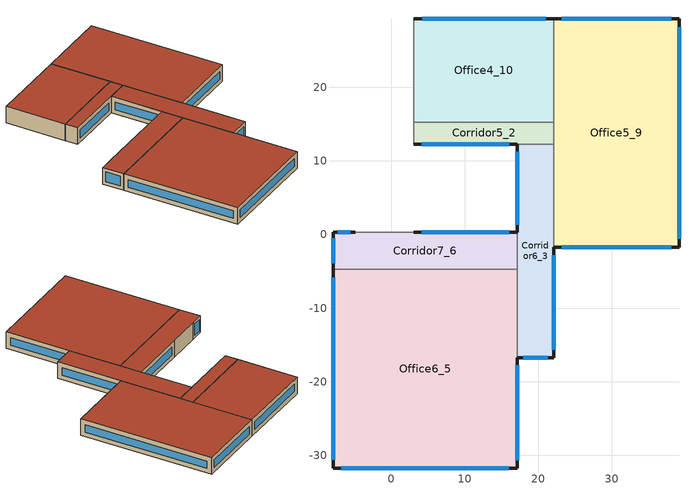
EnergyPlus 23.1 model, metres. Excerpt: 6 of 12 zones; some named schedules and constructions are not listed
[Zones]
Corridor5_2
 floor outside (90.1-2019 Nonresidential CZ 0 Exterior Floor (Mass)): 3.11,15.28 22.11,15.28 22.11,12.28 3.11,12.28 z7.07
 wall outside (90.1-2019 Nonresidential CZ 0 Exterior Wall (Mass)): 3.11,12.28 17.11,12.28 z7.07:11.07
 wall to Corridor4_4 (Interior Partition (Mass)): 3.11,15.28 3.11,12.28 z7.07:11.07
 wall to Corridor6_3 (Interior Partition (Mass)): 17.11,12.28 22.11,12.28 z7.07:11.07
 wall to Office5_9 (Interior Partition (Mass)): 22.11,12.28 22.11,15.28 z7.07:11.07
 wall to Office4_10 (Interior Partition (Mass)): 22.11,15.28 3.11,15.28 z7.07:11.07
 window (DoublePaneLoEe2): 4.16,12.28 16.05,12.28 z8.13:10.02
 roof outside (90.1-2019 Nonresidential CZ 0 Exterior Roof (Mass)): 3.11,15.28 3.11,12.28 22.11,12.28 22.11,15.28 z11.07
Corridor6_3
 floor outside (90.1-2019 Nonresidential CZ 0 Exterior Floor (Mass)): 17.11,12.28 22.11,12.28 22.11,-16.72 17.11,-16.72 z7.07
 wall outside (90.1-2019 Nonresidential CZ 0 Exterior Wall (Mass)): 17.11,12.28 17.11,0.28 / 17.11,-16.72 22.11,-16.72 22.11,-1.72 z7.07:11.07
 wall to Office6_5 (Interior Partition (Mass)): 17.11,-4.72 17.11,-16.72 z7.07:11.07
 wall to Corridor7_6 (Interior Partition (Mass)): 17.11,0.28 17.11,-4.72 z7.07:11.07
 wall to Office5_9 (Interior Partition (Mass)): 22.11,-1.72 22.11,12.28 z7.07:11.07
 window (DoublePaneLoEe2): 17.11,11.25 17.11,1.32 z8.11:10.04; 17.92,-16.72 21.29,-16.72 z7.89:10.26; 22.11,-15.65 22.11,-2.78 z8.14:10.01
 roof outside (90.1-2019 Nonresidential CZ 0 Exterior Roof (Mass)): 17.11,12.28 17.11,-16.72 22.11,-16.72 22.11,12.28 z11.07
Office6_5
 floor outside (90.1-2019 Nonresidential CZ 0 Exterior Floor (Mass)): -7.89,-31.72 -7.89,-4.72 17.11,-4.72 17.11,-31.72 z7.07
 wall outside (90.1-2019 Nonresidential CZ 0 Exterior Wall (Mass)): -7.89,-4.72 -7.89,-31.72 17.11,-31.72 17.11,-16.72 z7.07:11.07
 wall to Corridor7_6 (Interior Partition (Mass)): 17.11,-4.72 -7.89,-4.72 z7.07:11.07
 window (DoublePaneLoEe2): -6.77,-31.72 15.99,-31.72 z8.19:9.95; 17.11,-30.65 17.11,-17.78 z8.14:10.01; -7.89,-5.84 -7.89,-30.59 z8.2:9.95
 roof outside (90.1-2019 Nonresidential CZ 0 Exterior Roof (Mass)): -7.89,-31.72 17.11,-31.72 17.11,-4.72 -7.89,-4.72 z11.07
Corridor7_6
 floor outside (90.1-2019 Nonresidential CZ 0 Exterior Floor (Mass)): -7.89,-4.72 -7.89,0.28 17.11,0.28 17.11,-4.72 z7.07
 wall outside (90.1-2019 Nonresidential CZ 0 Exterior Wall (Mass)): -4.89,0.28 -7.89,0.28 -7.89,-4.72 / 17.11,0.28 3.11,0.28 z7.07:11.07
 wall to Corridor4_4 (Interior Partition (Mass)_FLIPPED): 3.11,0.28 -4.89,0.28 z7.07:11.07
 window (DoublePaneLoEe2): -5.52,0.28 -7.27,0.28 z7.7:10.45; 16.05,0.28 4.16,0.28 z8.13:10.02; -7.89,-0.53 -7.89,-3.9 z7.89:10.26
 roof outside (90.1-2019 Nonresidential CZ 0 Exterior Roof (Mass)): -7.89,-4.72 17.11,-4.72 17.11,0.28 -7.89,0.28 z11.07
Office5_9
 floor outside (90.1-2019 Nonresidential CZ 0 Exterior Floor (Mass)): 22.11,-1.72 22.11,29.28 39.11,29.28 39.11,-1.72 z7.07
 wall outside (90.1-2019 Nonresidential CZ 0 Exterior Wall (Mass)): 22.11,-1.72 39.11,-1.72 39.11,29.28 22.11,29.28 z7.07:11.07
 wall to Office4_10 (Interior Partition (Mass)): 22.11,29.28 22.11,15.28 z7.07:11.07
 window (DoublePaneLoEe2): 23.19,-1.72 38.02,-1.72 / 38.02,29.28 23.19,29.28 z8.16:9.99; 39.11,-0.58 39.11,28.15 z8.21:9.94
 roof outside (90.1-2019 Nonresidential CZ 0 Exterior Roof (Mass)): 22.11,-1.72 39.11,-1.72 39.11,29.28 22.11,29.28 z11.07
Office4_10
 floor outside (90.1-2019 Nonresidential CZ 0 Exterior Floor (Mass)): 3.11,29.28 22.11,29.28 22.11,15.28 3.11,15.28 z7.07
 wall outside (90.1-2019 Nonresidential CZ 0 Exterior Wall (Mass)): 22.11,29.28 3.11,29.28 z7.07:11.07
 wall to Corridor4_4 (Interior Partition (Mass)_FLIPPED): 3.11,29.28 3.11,15.28 z7.07:11.07
 window (DoublePaneLoEe2): 21.01,29.28 4.2,29.28 z8.17:9.98
 roof outside (90.1-2019 Nonresidential CZ 0 Exterior Roof (Mass)): 3.11,29.28 3.11,15.28 22.11,15.28 22.11,29.28 z11.07
[Schedule:Week:Daily]
NatVentAvail_Corridor5_2_44: a779107e-77a2-4bf5-a5cd-e0b9ab3ca369, 2cc14214-4a17-431f-b3e2-6287a0eebc72, de160c68-7370-4ca4-ac2f-c85aaea4b271, e066c5fe-9726-4678-845b-fbcbf02c1c73, 7f05cdac-83f3-426f-aeee-058729faae82, da258078-2599-4441-8251-f2a8ed56b9ff, e961eb69-6196-47ee-a5ab-4609efecf080, a779107e-77a2-4bf5-a5cd-e0b9ab3ca369, a779107e-77a2-4bf5-a5cd-e0b9ab3ca369, a779107e-77a2-4bf5-a5cd-e0b9ab3ca369, a779107e-77a2-4bf5-a5cd-e0b9ab3ca369, a779107e-77a2-4bf5-a5cd-e0b9ab3ca369
NatVentAvail_Corridor5_2_45: b9f31716-6f31-4541-9ba2-50344bcb8c95, b930cbea-39b9-4d41-bc41-e8a4113a257c, 7f1fb89a-3084-47ba-ae63-e171ece6ad76, 7c3cc457-56e0-4293-8ff5-62cc353214ff, 45903201-a7ff-4873-9a96-1d8e6987fc98, 847d9462-010c-433f-af47-e00057295ef7, b9f31716-6f31-4541-9ba2-50344bcb8c95, b9f31716-6f31-4541-9ba2-50344bcb8c95, b9f31716-6f31-4541-9ba2-50344bcb8c95, b9f31716-6f31-4541-9ba2-50344bcb8c95, b9f31716-6f31-4541-9ba2-50344bcb8c95, b9f31716-6f31-4541-9ba2-50344bcb8c95
NatVentAvail_Corridor5_2_46: 2f068140-464e-4d33-ad4d-cbae9a3e1bc4, 824ba681-8fe7-4c19-bca1-cffc6128756d, 3ec83101-8f56-44ee-9ed5-cf1d06126cc0, 4017bf4a-3589-45be-b8bb-76c6ceced9e4, 46afd1bf-ce16-4cde-a2eb-bdcc5a917640, 89843bde-592a-4f8b-95a4-f3477f7bf965, fa9d65f5-ce2b-488a-ad0c-46271d732b47, 2f068140-464e-4d33-ad4d-cbae9a3e1bc4, 2f068140-464e-4d33-ad4d-cbae9a3e1bc4, 2f068140-464e-4d33-ad4d-cbae9a3e1bc4, 2f068140-464e-4d33-ad4d-cbae9a3e1bc4, 2f068140-464e-4d33-ad4d-cbae9a3e1bc4
NatVentAvail_Corridor5_2_47: d9e10ad7-51fd-4145-b6e7-93014b8f2588, e57aa025-f74d-44c8-ad91-8f324a09d30a, 946c4e68-09f5-4f11-9aed-95c10ce84668, d8932f60-c0a6-4387-9e1a-813696adf7f9, c98b6996-4ffd-4d41-8912-da14493215a4, 2e18ff48-5f9d-476e-b326-106a550564fb, 32e00edb-47e2-4eae-804b-9b9980c6fa99, d9e10ad7-51fd-4145-b6e7-93014b8f2588, d9e10ad7-51fd-4145-b6e7-93014b8f2588, d9e10ad7-51fd-4145-b6e7-93014b8f2588, d9e10ad7-51fd-4145-b6e7-93014b8f2588, d9e10ad7-51fd-4145-b6e7-93014b8f2588
NatVentAvail_Corridor5_2_48: 1d44939e-a907-4168-b92c-8ba9d336e79e, 6cd4a709-afa0-4b95-bb14-157b0a83d5ba, 41473d56-74af-4c88-9101-7f32721c54e1, dc852143-0bb0-42a9-ac2e-99d3bc655bf2, 76882299-0c36-46cb-a397-7691c0ed277e, e48911b6-987d-4dbf-ab65-d282ab3fb483, ea042886-315d-4c8d-b018-539c2f725a75, 1d44939e-a907-4168-b92c-8ba9d336e79e, 1d44939e-a907-4168-b92c-8ba9d336e79e, 1d44939e-a907-4168-b92c-8ba9d336e79e, 1d44939e-a907-4168-b92c-8ba9d336e79e, 1d44939e-a907-4168-b92c-8ba9d336e79e
NatVentAvail_Corridor5_2_49: ca57bcbc-12f7-49bb-82a5-0c9e4e5dd167, a6a27a87-4e34-4a7d-8efd-05889b22b597, 8c7d7e3f-dd81-4de0-8571-9261eabf6db6, 4480cba3-b44f-48b2-a9a1-08f392aea732, 943d6d1e-1e94-4810-9989-480de998c5ae, 36f0d60e-f698-4391-bf0f-744799e2ef16, 8ac1d95d-96e7-48e2-83b5-6a5e3e9713d4, ca57bcbc-12f7-49bb-82a5-0c9e4e5dd167, ca57bcbc-12f7-49bb-82a5-0c9e4e5dd167, ca57bcbc-12f7-49bb-82a5-0c9e4e5dd167, ca57bcbc-12f7-49bb-82a5-0c9e4e5dd167, ca57bcbc-12f7-49bb-82a5-0c9e4e5dd167
NatVentAvail_Corridor5_2_50: f1408c1c-1257-4793-bf68-a6430b0ba2e4, b6c4c231-e14a-40f4-bf9b-4594033bda49, 6eb091f9-cfdd-4e0f-86e4-9d01e58cf513, 52a766e8-2e67-4868-869b-202642312fd1, 99d8494d-338e-4d5f-9e86-98e8d121d9ac, 2ceb80d7-42e1-4379-b31c-49ad59509332, b1d4242b-1cb3-4e89-ac94-0b46fe67734f, f1408c1c-1257-4793-bf68-a6430b0ba2e4, f1408c1c-1257-4793-bf68-a6430b0ba2e4, f1408c1c-1257-4793-bf68-a6430b0ba2e4, f1408c1c-1257-4793-bf68-a6430b0ba2e4, f1408c1c-1257-4793-bf68-a6430b0ba2e4
NatVentAvail_Corridor5_2_51: 097c0ba5-5173-4d04-97af-a5ec81812edc, a338013e-b9f0-4902-9644-a3232e02099a, f7e3c77e-5449-477e-a471-9f25252e6c5f, 67953caa-6fbe-4459-a01d-3ac6bac9e99b, d0571d5d-8edd-40a7-8ed0-0ffebc72d55c, 9a06251b-1e92-44a9-9911-779338e8aaf9, c321b790-a382-4bc5-81ad-44893205e578, 097c0ba5-5173-4d04-97af-a5ec81812edc, 097c0ba5-5173-4d04-97af-a5ec81812edc, 097c0ba5-5173-4d04-97af-a5ec81812edc, 097c0ba5-5173-4d04-97af-a5ec81812edc, 097c0ba5-5173-4d04-97af-a5ec81812edc
NatVentAvail_Corridor5_2_52: 24820846-7d14-43a7-9a9e-707d37791b36, 24820846-7d14-43a7-9a9e-707d37791b36, 24820846-7d14-43a7-9a9e-707d37791b36, 24820846-7d14-43a7-9a9e-707d37791b36, 24820846-7d14-43a7-9a9e-707d37791b36, 24820846-7d14-43a7-9a9e-707d37791b36, 24820846-7d14-43a7-9a9e-707d37791b36, 24820846-7d14-43a7-9a9e-707d37791b36, 24820846-7d14-43a7-9a9e-707d37791b36, 24820846-7d14-43a7-9a9e-707d37791b36, 24820846-7d14-43a7-9a9e-707d37791b36, 24820846-7d14-43a7-9a9e-707d37791b36
CoolAvail_Corridor6_3_0: e8a7a456-f35c-41db-abb5-3854b57a4a8d, 430e0d3d-58c2-4aec-afdb-d605db7b8648, ab0c3027-7817-4d72-b5c0-cd980231a761, 14b6d13f-a473-471b-9fbb-08d581a0ce02, a48b88f9-07e0-4010-96dc-59713181a363, 89de34d2-2dd9-4049-9d22-85784dc181bc, 338409f4-23da-4a95-87bb-b5453c6bfbe3, e8a7a456-f35c-41db-abb5-3854b57a4a8d, e8a7a456-f35c-41db-abb5-3854b57a4a8d, e8a7a456-f35c-41db-abb5-3854b57a4a8d, e8a7a456-f35c-41db-abb5-3854b57a4a8d, e8a7a456-f35c-41db-abb5-3854b57a4a8d
CoolAvail_Corridor6_3_1: 7b3c559d-0aef-43ea-a2ce-0318257733e3, e7ed4a42-523c-45b9-9ee1-2246b49d0102, d9997ec5-5d7d-4562-a451-0712c9815192, efa306bb-c40d-4702-b829-d0e4e0c31acd, 5be4ba0f-0204-4927-8aec-d1636d45171a, 2f66b8c4-6ef0-4fbd-8ce6-974ce3c89f0c, caf824a4-a3be-4083-a551-7f421d542df5, 7b3c559d-0aef-43ea-a2ce-0318257733e3, 7b3c559d-0aef-43ea-a2ce-0318257733e3, 7b3c559d-0aef-43ea-a2ce-0318257733e3, 7b3c559d-0aef-43ea-a2ce-0318257733e3, 7b3c559d-0aef-43ea-a2ce-0318257733e3
CoolAvail_Corridor6_3_2: a9c2fa70-b016-4470-8a54-b6d90d6445cd, f058fb93-0cec-49a4-ae9b-0f11016973ab, 5be4ba0f-0204-4927-8aec-d1636d45171a, 06497613-a484-4b64-b070-3ea0d2b0b9f8, 430e0d3d-58c2-4aec-afdb-d605db7b8648, a5c7f385-74d1-49b4-a6a0-fcf7fbfdf335, b03e3c72-2ed8-495e-a120-07ad8ab622b6, a9c2fa70-b016-4470-8a54-b6d90d6445cd, a9c2fa70-b016-4470-8a54-b6d90d6445cd, a9c2fa70-b016-4470-8a54-b6d90d6445cd, a9c2fa70-b016-4470-8a54-b6d90d6445cd, a9c2fa70-b016-4470-8a54-b6d90d6445cd
CoolAvail_Corridor6_3_3: 373ca95a-3a92-431b-a200-0ffc7b791353, 6dc2537d-0a03-47fa-a77c-5a833ab77bb5, 5647ce69-c422-4e35-89d0-5af521a42bc6, d5f30222-38cf-4038-b513-648505a551c6, c792bcbf-a619-4ebe-8713-6b6357345cc9, e8a7a456-f35c-41db-abb5-3854b57a4a8d, 889504ed-cc3c-4478-a401-feaf151c3374, 373ca95a-3a92-431b-a200-0ffc7b791353, 373ca95a-3a92-431b-a200-0ffc7b791353, 373ca95a-3a92-431b-a200-0ffc7b791353, 373ca95a-3a92-431b-a200-0ffc7b791353, 373ca95a-3a92-431b-a200-0ffc7b791353
CoolAvail_Corridor6_3_4: 2a90f5af-cd0d-443e-9909-4e66b2a6d2b5, 9dbb1a9e-6cc1-4dac-8232-0f6dc888a239, cea3bf1f-08fe-4b46-bf2d-c052a72e6e5e, 2d981932-6704-4ae0-a46d-5f3c6e4c6215, 68609801-f603-4097-ab0d-d89a0fc87fb2, adb6c0a4-ca9f-4441-89a3-ae0cf890318a, 9dbb1a9e-6cc1-4dac-8232-0f6dc888a239, 2a90f5af-cd0d-443e-9909-4e66b2a6d2b5, 2a90f5af-cd0d-443e-9909-4e66b2a6d2b5, 2a90f5af-cd0d-443e-9909-4e66b2a6d2b5, 2a90f5af-cd0d-443e-9909-4e66b2a6d2b5, 2a90f5af-cd0d-443e-9909-4e66b2a6d2b5
CoolAvail_Corridor6_3_5: 708b9954-edd7-4bbf-8c99-ca9d8d469657, 00b832de-05ed-48ef-98f5-8f74b3b03503, 37315c7c-481e-4722-a85a-669573da209f, 589703e0-bfca-48af-8786-e0e7de1ee020, 181bb2ad-51ec-49a2-ab54-77d58055a621, 04a06db5-088c-488e-bfea-54bbf27261c0, f03d95e4-1a2e-46ff-953e-a599571f40be, 708b9954-edd7-4bbf-8c99-ca9d8d469657, 708b9954-edd7-4bbf-8c99-ca9d8d469657, 708b9954-edd7-4bbf-8c99-ca9d8d469657, 708b9954-edd7-4bbf-8c99-ca9d8d469657, 708b9954-edd7-4bbf-8c99-ca9d8d469657
CoolAvail_Corridor6_3_6: 763d8b08-041d-4d45-a9cb-637f78540a08, 4d3406c0-467b-4c6d-ad3b-680af0e7b734, 4aae2a72-40b9-4954-b485-188fa409fe7d, 1b44bebf-92d4-4b8f-8272-5a0bedab0afa, 5cf1e3a8-82eb-4254-b502-c91e25a3afa1, d07a21bb-0a85-4795-879c-b45a037fd7d7, 666cb8e4-9a2e-47ca-baee-c9bf0db00492, 763d8b08-041d-4d45-a9cb-637f78540a08, 763d8b08-041d-4d45-a9cb-637f78540a08, 763d8b08-041d-4d45-a9cb-637f78540a08, 763d8b08-041d-4d45-a9cb-637f78540a08, 763d8b08-041d-4d45-a9cb-637f78540a08
CoolAvail_Corridor6_3_7: 02bd2350-1d92-4ef1-a3a6-8ae0f770aff8, 87104bfd-c2cb-46b7-97c8-a85a4f3c4e5a, b176fb6c-0df1-49e1-9448-16574a62d4b9, 84d90c66-08b4-4e4b-bf92-3c48665a6fe4, 848340ce-c395-4f50-b10f-20741e8042dd, 4f314c9a-045a-48cf-ab06-161634ac78b8, c3bd551a-a8e8-46ac-b62b-1fd2096f9fad, 02bd2350-1d92-4ef1-a3a6-8ae0f770aff8, 02bd2350-1d92-4ef1-a3a6-8ae0f770aff8, 02bd2350-1d92-4ef1-a3a6-8ae0f770aff8, 02bd2350-1d92-4ef1-a3a6-8ae0f770aff8, 02bd2350-1d92-4ef1-a3a6-8ae0f770aff8
CoolAvail_Corridor6_3_8: de32bc3c-c84e-45fa-900c-e48919e7307b, 7f8cfb6d-d4ad-4be6-b8c5-9fc9fcf38a63, d43daf61-b4b2-49c9-b7ea-f4bd62ad3a3d, 1e3f5b16-62ff-446e-b0f7-cd8578450525, 29c9e868-5bff-42eb-96b2-d0aec8542b23, 112673eb-49f6-49a1-bf5a-37b087540884, b69a8a62-896b-4ef4-a422-0ec6a2615c67, de32bc3c-c84e-45fa-900c-e48919e7307b, de32bc3c-c84e-45fa-900c-e48919e7307b, de32bc3c-c84e-45fa-900c-e48919e7307b, de32bc3c-c84e-45fa-900c-e48919e7307b, de32bc3c-c84e-45fa-900c-e48919e7307b
CoolAvail_Corridor6_3_9: 46f6d721-6904-4906-a337-3fc8ccbf81c3, 99b2a00a-68f2-4733-a140-8dbf0ac83a47, b69a8a62-896b-4ef4-a422-0ec6a2615c67, ab8a47f2-c8a9-4fac-9f75-a7c98ebd7916, 81620e2a-9733-4252-8ca6-ecea10aae41b, 388ae72f-5bdd-440c-8034-bae72f65dd33, c9316155-35b1-401e-926d-4808752c8ce7, 46f6d721-6904-4906-a337-3fc8ccbf81c3, 46f6d721-6904-4906-a337-3fc8ccbf81c3, 46f6d721-6904-4906-a337-3fc8ccbf81c3, 46f6d721-6904-4906-a337-3fc8ccbf81c3, 46f6d721-6904-4906-a337-3fc8ccbf81c3
CoolAvail_Corridor6_3_10: 8bbf264f-c332-41a4-84d9-a2ade2c1e71f, b69a8a62-896b-4ef4-a422-0ec6a2615c67, 533a9958-838b-4f93-89db-475d39e4c51b, 6a9abb66-4bd2-429b-9efd-fe49def27963, e7f1d87c-2f09-4d19-b292-d3417aed3de0, 7258c1f6-f87c-48c2-aec5-5a24cd91eb3e, b55cf89c-09b5-4666-b74b-f733b0be3fc3, 8bbf264f-c332-41a4-84d9-a2ade2c1e71f, 8bbf264f-c332-41a4-84d9-a2ade2c1e71f, 8bbf264f-c332-41a4-84d9-a2ade2c1e71f, 8bbf264f-c332-41a4-84d9-a2ade2c1e71f, 8bbf264f-c332-41a4-84d9-a2ade2c1e71f
CoolAvail_Corridor6_3_11: b69a8a62-896b-4ef4-a422-0ec6a2615c67, f3045754-e7b8-46a7-a4fe-5c10b4823175, b8c55d9c-cf91-41e5-8e9c-3524d581eb16, 4936ea22-1828-45a4-9dc0-118b25466bc1, e0236127-d030-4bee-99af-5afb2b6b5872, 847db224-25c3-440e-b712-dad1e136e9f9, 41b8ca75-8fda-4d0d-9151-3d7568cd3476, b69a8a62-896b-4ef4-a422-0ec6a2615c67, b69a8a62-896b-4ef4-a422-0ec6a2615c67, b69a8a62-896b-4ef4-a422-0ec6a2615c67, b69a8a62-896b-4ef4-a422-0ec6a2615c67, b69a8a62-896b-4ef4-a422-0ec6a2615c67
CoolAvail_Corridor6_3_12: 41da2fa8-287e-4b89-b23f-ff123eaf2390, a74b4e96-4858-4ea7-91a4-e40d2c2fc256, fd7cfb89-6f58-459e-88bd-2dd80de36c37, d1f14a29-5286-441c-9440-561974886a25, 29691164-6ea3-4d4e-91f2-6d079e9538a3, c69eb927-c514-4e91-aefb-89ffc00ba882, 8ba288db-10bf-4ad7-a50f-114ed6878d79, 41da2fa8-287e-4b89-b23f-ff123eaf2390, 41da2fa8-287e-4b89-b23f-ff123eaf2390, 41da2fa8-287e-4b89-b23f-ff123eaf2390, 41da2fa8-287e-4b89-b23f-ff123eaf2390, 41da2fa8-287e-4b89-b23f-ff123eaf2390
CoolAvail_Corridor6_3_13: 2f3a9e70-802f-4161-bfa3-ea6dd59d6a28, bfb39a66-6ef6-49cb-9175-ef611512aacd, c30c5fdc-d31d-4b3a-bebd-02206074c0b4, 86d4a1e3-06e8-427e-b76d-a58de71d7332, 750fcaa0-c91e-48d7-b9ac-a4ab5a3af4e2, d4a49226-3305-46b0-8c5c-469245a97b4f, 8afe19aa-6208-4ea8-bb8b-c281db761ddb, 2f3a9e70-802f-4161-bfa3-ea6dd59d6a28, 2f3a9e70-802f-4161-bfa3-ea6dd59d6a28, 2f3a9e70-802f-4161-bfa3-ea6dd59d6a28, 2f3a9e70-802f-4161-bfa3-ea6dd59d6a28, 2f3a9e70-802f-4161-bfa3-ea6dd59d6a28
CoolAvail_Corridor6_3_14: 6a45d70e-e8bc-4244-8e17-11526ab75dcf, 3c2d1ad4-0029-429b-8e9f-d410a073537b, 9a60c062-b64a-4a8f-844f-6a1bd758b4bd, dc433c08-3be4-4e9a-8e42-17c60e125d67, 90a36627-5034-475c-930e-03167d5dced8, 8749fe76-2ea2-4657-bfc2-a82d20db9fa5, 07997b36-958c-400b-8440-fe9817ddf4c3, 6a45d70e-e8bc-4244-8e17-11526ab75dcf, 6a45d70e-e8bc-4244-8e17-11526ab75dcf, 6a45d70e-e8bc-4244-8e17-11526ab75dcf, 6a45d70e-e8bc-4244-8e17-11526ab75dcf, 6a45d70e-e8bc-4244-8e17-11526ab75dcf
CoolAvail_Corridor6_3_15: 10883c99-1339-4a14-a578-36674fa29f50, 1ca91f3e-ed31-485d-bba6-ffa85d5447e0, 2cd6f613-999b-46fb-8d43-bf45f6fbad3c, 6eb091f9-cfdd-4e0f-86e4-9d01e58cf513, 11da9c62-81f5-4c24-8f83-69ab5ebf56df, 08122ba5-eec2-4e86-9c81-934c1c3d332b, e862df5f-0972-4033-bd1b-fc33ef832e3c, 10883c99-1339-4a14-a578-36674fa29f50, 10883c99-1339-4a14-a578-36674fa29f50, 10883c99-1339-4a14-a578-36674fa29f50, 10883c99-1339-4a14-a578-36674fa29f50, 10883c99-1339-4a14-a578-36674fa29f50
CoolAvail_Corridor6_3_16: 9b4451ba-4531-484a-b24a-7b79db179524, f513cd03-e051-49ed-8ef0-0e72a800a18e, aff96eac-6395-4428-936d-44c58361b655, 8b269b3a-f50d-428a-a625-acbdaf4533b6, 079988be-1ce6-4a84-9eeb-d0c9ced13833, 1cad93c9-2a97-43ec-b814-29e03c631bcd, 1b99cad3-3f1c-4254-820d-7475cc966e2f, 9b4451ba-4531-484a-b24a-7b79db179524, 9b4451ba-4531-484a-b24a-7b79db179524, 9b4451ba-4531-484a-b24a-7b79db179524, 9b4451ba-4531-484a-b24a-7b79db179524, 9b4451ba-4531-484a-b24a-7b79db179524
CoolAvail_Corridor6_3_17: 53aac514-1bfe-4f31-892b-411f3b15ccbe, dbccac22-d7d0-499c-9b00-5f3d28405e46, 847d1aee-5a1b-425c-8570-41fb4bc01d69, 28cf387f-780f-4fe0-8d02-66d859255fef, e829d018-733f-4536-ad3e-3cdcac497d5f, fd3dc796-2c6f-4fb4-9ee4-9ca8ab1088f8, 61353532-44e2-4e72-8884-d10c79152ffd, 53aac514-1bfe-4f31-892b-411f3b15ccbe, 53aac514-1bfe-4f31-892b-411f3b15ccbe, 53aac514-1bfe-4f31-892b-411f3b15ccbe, 53aac514-1bfe-4f31-892b-411f3b15ccbe, 53aac514-1bfe-4f31-892b-411f3b15ccbe
CoolAvail_Corridor6_3_18: 8c281e8c-1faa-42ae-842a-6ede0368b6c0, a57d735b-40ce-4b4e-b1aa-dbbdc0224d56, 08a0d38c-f8c6-4dac-b525-fea493abd8eb, 8c281e8c-1faa-42ae-842a-6ede0368b6c0, 0b23219c-76ae-4923-875a-7be7e1884192, f974e7a7-cb15-4b79-98f3-50a39be274b0, c61415ee-3961-4153-9587-2319e67391f1, 8c281e8c-1faa-42ae-842a-6ede0368b6c0, 8c281e8c-1faa-42ae-842a-6ede0368b6c0, 8c281e8c-1faa-42ae-842a-6ede0368b6c0, 8c281e8c-1faa-42ae-842a-6ede0368b6c0, 8c281e8c-1faa-42ae-842a-6ede0368b6c0
CoolAvail_Corridor6_3_19: 99f09a6a-6a3d-4c64-b04e-7344a382817a, 9cd7e6ec-6707-4c22-9237-f0a929152c31, 7e0d3554-a611-4346-aee3-f5560eb39785, 138b4a56-a07a-4893-8180-78f33cfc933b, a501b3f2-e232-4632-8b52-5910b3709cbb, b6b0f7b7-c726-4187-ab39-19710d10a11a, 532f4593-439a-4b34-a09c-de5c70722b40, 99f09a6a-6a3d-4c64-b04e-7344a382817a, 99f09a6a-6a3d-4c64-b04e-7344a382817a, 99f09a6a-6a3d-4c64-b04e-7344a382817a, 99f09a6a-6a3d-4c64-b04e-7344a382817a, 99f09a6a-6a3d-4c64-b04e-7344a382817a
CoolAvail_Corridor6_3_20: cfbdf803-1be8-4e67-a6e1-1cef50e2aeca, 3fbed170-edd6-4727-a772-67ca1adb60cd, 99f09a6a-6a3d-4c64-b04e-7344a382817a, 34661b52-b95d-4bc2-9fa2-b4817bcd8d69, 9110fddf-c034-4e75-b0e0-a5fda82e1c69, 475e95dd-8740-4ae2-91a4-d9d0761ebe73, e8b14294-4537-484c-a2f7-3b5c2a3f151b, cfbdf803-1be8-4e67-a6e1-1cef50e2aeca, cfbdf803-1be8-4e67-a6e1-1cef50e2aeca, cfbdf803-1be8-4e67-a6e1-1cef50e2aeca, cfbdf803-1be8-4e67-a6e1-1cef50e2aeca, cfbdf803-1be8-4e67-a6e1-1cef50e2aeca
CoolAvail_Corridor6_3_21: 5467b45b-9ade-4559-a91f-d9f74dfb4392, 00b832de-05ed-48ef-98f5-8f74b3b03503, b8cda9f7-163b-4697-bceb-33b4b1aae47b, 3cd9093f-16f6-450c-bd87-b75ea1c9f8c0, 5129212a-82cd-4688-b662-e1a89518d88b, abd01391-2cf3-4c18-96b6-7536c42a1aa5, c43dd409-1aef-47f1-8132-c331c6f89c0d, 5467b45b-9ade-4559-a91f-d9f74dfb4392, 5467b45b-9ade-4559-a91f-d9f74dfb4392, 5467b45b-9ade-4559-a91f-d9f74dfb4392, 5467b45b-9ade-4559-a91f-d9f74dfb4392, 5467b45b-9ade-4559-a91f-d9f74dfb4392
CoolAvail_Corridor6_3_22: 46afd1bf-ce16-4cde-a2eb-bdcc5a917640, fe1e2874-81fb-4b22-adbf-dd305b303279, f7fb3855-1efc-43e2-8cf9-9a2033fc96b7, aee49f10-c792-4e25-b9a6-1d7423f97222, 1302e4a8-71d7-422d-99ed-60c3f82b4f24, 2f068140-464e-4d33-ad4d-cbae9a3e1bc4, 1cca4ff0-4b40-4885-baf7-38d39b15c3ec, 46afd1bf-ce16-4cde-a2eb-bdcc5a917640, 46afd1bf-ce16-4cde-a2eb-bdcc5a917640, 46afd1bf-ce16-4cde-a2eb-bdcc5a917640, 46afd1bf-ce16-4cde-a2eb-bdcc5a917640, 46afd1bf-ce16-4cde-a2eb-bdcc5a917640
CoolAvail_Corridor6_3_23: 0b47f0fe-5577-45c2-9cfc-203a23ea8960, 8d287f28-cf9d-40e7-a7cd-1b6e89ca2a9c, fe084a1e-d938-4459-aa6c-65a79c84dfa5, 3f4758e1-24d7-40b5-aa0e-9b9ced1b1201, 0ce324a0-0c5a-4215-ab92-f5c398ec8ba1, c857142a-bdc1-4c75-b952-54e1aa0a49f3, 05d708ad-024d-46a4-af5b-b044bb3f8d64, 0b47f0fe-5577-45c2-9cfc-203a23ea8960, 0b47f0fe-5577-45c2-9cfc-203a23ea8960, 0b47f0fe-5577-45c2-9cfc-203a23ea8960, 0b47f0fe-5577-45c2-9cfc-203a23ea8960, 0b47f0fe-5577-45c2-9cfc-203a23ea8960
CoolAvail_Corridor6_3_24: 43723026-bbb4-42e9-af85-1de9acae8fd8, 13a1be76-44cf-485e-9711-800af908cecf, ae10a403-8aae-4bc3-91f3-90c23b073da7, 979d031e-7a21-485e-9bce-5417bd07b2a4, c53099ce-acd0-449a-a87e-28b8a74d9a0c, 589b7505-0e0d-464f-ab91-183f4e59972b, 9eb8cb2e-a187-4313-b239-e2dbe290cbda, 43723026-bbb4-42e9-af85-1de9acae8fd8, 43723026-bbb4-42e9-af85-1de9acae8fd8, 43723026-bbb4-42e9-af85-1de9acae8fd8, 43723026-bbb4-42e9-af85-1de9acae8fd8, 43723026-bbb4-42e9-af85-1de9acae8fd8
CoolAvail_Corridor6_3_25: 44c6cf45-a61f-4237-bf04-5e849ad2ddc4, 240bfeff-75e5-441d-9e19-89f4be5ba3c9, b9f31716-6f31-4541-9ba2-50344bcb8c95, 9a2f571f-a8eb-4f76-a42a-22028b924d3f, a9680c2f-57d7-4d0b-a19c-dba03b44bbaa, 97317ec7-25f9-41ac-86e6-8e5d1d1666ac, 33f84060-ef09-4916-b370-e6958e3b3aa2, 44c6cf45-a61f-4237-bf04-5e849ad2ddc4, 44c6cf45-a61f-4237-bf04-5e849ad2ddc4, 44c6cf45-a61f-4237-bf04-5e849ad2ddc4, 44c6cf45-a61f-4237-bf04-5e849ad2ddc4, 44c6cf45-a61f-4237-bf04-5e849ad2ddc4
CoolAvail_Corridor6_3_26: 6ce3ed81-a7d6-4b80-a895-4a69b0babf7d, 45937cbe-892e-487e-b3bd-03a45aa4adc1, c0455bdd-af95-4971-8ef5-a4ce6233f74b, 7c16a9a9-536f-470f-b94a-3461c8ce2c7f, 4e8ec702-eccb-48c9-be7a-b4e620d11ed5, 57d5eec5-71b2-4c70-b8d5-8f8758f83b74, baf51103-ed76-46ed-9d19-b848216be30b, 6ce3ed81-a7d6-4b80-a895-4a69b0babf7d, 6ce3ed81-a7d6-4b80-a895-4a69b0babf7d, 6ce3ed81-a7d6-4b80-a895-4a69b0babf7d, 6ce3ed81-a7d6-4b80-a895-4a69b0babf7d, 6ce3ed81-a7d6-4b80-a895-4a69b0babf7d
CoolAvail_Corridor6_3_27: a2f5439f-c3cd-45c2-be62-8f5a9cf1a139, 8ea6eb9d-bced-4abf-b23f-a16258133356, b4124ec5-0540-413f-b80d-d3da15a69d38, 0c990a04-98ad-4999-8986-5d1af58771a9, 84a958a5-76b6-4d1b-a61b-dc7ecc07087d, b4bfe456-227b-47de-943d-ec78ccb2f744, 32c15e8a-c783-40b4-8139-aeb1af17eeb3, a2f5439f-c3cd-45c2-be62-8f5a9cf1a139, a2f5439f-c3cd-45c2-be62-8f5a9cf1a139, a2f5439f-c3cd-45c2-be62-8f5a9cf1a139, a2f5439f-c3cd-45c2-be62-8f5a9cf1a139, a2f5439f-c3cd-45c2-be62-8f5a9cf1a139
CoolAvail_Corridor6_3_28: 36a083da-d3d5-43c9-b7d2-3e8cbcd291a5, 75635ad2-147c-48cc-9360-a4e96b92f7b7, 8df3e9d2-1144-4367-925f-949e76229214, 489e27a7-ce73-4562-a476-d76abc720351, 28cf387f-780f-4fe0-8d02-66d859255fef, b398f28b-5c09-4770-9c98-d01447583dbb, 5467b45b-9ade-4559-a91f-d9f74dfb4392, 36a083da-d3d5-43c9-b7d2-3e8cbcd291a5, 36a083da-d3d5-43c9-b7d2-3e8cbcd291a5, 36a083da-d3d5-43c9-b7d2-3e8cbcd291a5, 36a083da-d3d5-43c9-b7d2-3e8cbcd291a5, 36a083da-d3d5-43c9-b7d2-3e8cbcd291a5
CoolAvail_Corridor6_3_29: a1aed9b5-ab9b-40bf-9d0f-50928aaea371, 51876491-c1b4-4518-9b58-1e1af6a768f8, e411209c-4f22-4549-9a0f-bd1254d4a333, 6b865d10-614c-419d-a77d-0d137d48593d, 28cf387f-780f-4fe0-8d02-66d859255fef, 28cf387f-780f-4fe0-8d02-66d859255fef, 714d5f4f-1ce3-49bb-90cb-2c0c29c850df, a1aed9b5-ab9b-40bf-9d0f-50928aaea371, a1aed9b5-ab9b-40bf-9d0f-50928aaea371, a1aed9b5-ab9b-40bf-9d0f-50928aaea371, a1aed9b5-ab9b-40bf-9d0f-50928aaea371, a1aed9b5-ab9b-40bf-9d0f-50928aaea371
CoolAvail_Corridor6_3_30: ce3927f1-79df-4182-a143-491cc1ed8d00, b69a8a62-896b-4ef4-a422-0ec6a2615c67, 3e730d68-4ebc-4391-8e68-83ae88f40ea6, f8198d78-944b-47a9-8f76-203c1a4674a7, 051b1d62-8712-4c38-8906-a592279e2e30, ec1663bb-de67-45e2-a772-d4c62d1a9c76, 7d75f803-26e3-4a7e-989a-edfc36fb74c8, ce3927f1-79df-4182-a143-491cc1ed8d00, ce3927f1-79df-4182-a143-491cc1ed8d00, ce3927f1-79df-4182-a143-491cc1ed8d00, ce3927f1-79df-4182-a143-491cc1ed8d00, ce3927f1-79df-4182-a143-491cc1ed8d00
CoolAvail_Corridor6_3_31: 1b044666-3799-4978-ba92-8142ae7cce81, 34661b52-b95d-4bc2-9fa2-b4817bcd8d69, e411209c-4f22-4549-9a0f-bd1254d4a333, 2602971e-e2b5-47c7-be14-6eae3b630083, 95db7498-f620-4ca2-ae64-4b3c5beb15ea, a99d6ef9-3d81-44e5-a53a-1a8384ac6ce0, 1766556a-9b71-40c3-a67e-0438e5f7b24e, 1b044666-3799-4978-ba92-8142ae7cce81, 1b044666-3799-4978-ba92-8142ae7cce81, 1b044666-3799-4978-ba92-8142ae7cce81, 1b044666-3799-4978-ba92-8142ae7cce81, 1b044666-3799-4978-ba92-8142ae7cce81
CoolAvail_Corridor6_3_32: 9b9f3479-ff7f-4a9d-a6d7-76a9709c2e71, 2b28b044-ed8f-4c0d-82a1-980130bf2248, f87d27da-031e-4d63-801a-b7f69741a6b4, 81dabb06-9689-4343-879f-110b122c3645, 1242ee56-d6cf-462a-ade5-11d30a9780d5, e344ddef-4962-420f-85e2-f5c150d679e5, ffd09ddc-9102-4ad7-be12-65ce090cfeba, 9b9f3479-ff7f-4a9d-a6d7-76a9709c2e71, 9b9f3479-ff7f-4a9d-a6d7-76a9709c2e71, 9b9f3479-ff7f-4a9d-a6d7-76a9709c2e71, 9b9f3479-ff7f-4a9d-a6d7-76a9709c2e71, 9b9f3479-ff7f-4a9d-a6d7-76a9709c2e71
CoolAvail_Corridor6_3_33: b55eb57c-643e-4fc9-b324-50d3e40fb666, 491f8cdb-9c3c-4dc9-8fcd-590ef5e77c89, 5b6d78ea-f767-428e-86c2-ba8ecb36dfaa, eb0fa9bf-e4a1-4a5d-9ac5-d7e4c1240da4, 9d154d37-4260-4026-8928-29595f42171f, b8cda9f7-163b-4697-bceb-33b4b1aae47b, b03318f2-b386-4f2d-81cc-0c0b5e91b8b3, b55eb57c-643e-4fc9-b324-50d3e40fb666, b55eb57c-643e-4fc9-b324-50d3e40fb666, b55eb57c-643e-4fc9-b324-50d3e40fb666, b55eb57c-643e-4fc9-b324-50d3e40fb666, b55eb57c-643e-4fc9-b324-50d3e40fb666
CoolAvail_Corridor6_3_34: 02330130-0b7b-4af9-9bd3-7d9e0938c6e9, df49a15c-b2ff-46f6-8f8e-6f0da56214ec, 434c5413-1246-47ac-9f07-298d2dff6bae, c2e363a4-ecad-423c-9f6e-9bc37d77a88e, a48b2b46-5358-4de7-bb09-8bf259215a9f, f8dbe09b-ed34-4ddf-8900-e122ace980da, 69f5ed30-1af8-4d5d-aec1-3eb095da9fb7, 02330130-0b7b-4af9-9bd3-7d9e0938c6e9, 02330130-0b7b-4af9-9bd3-7d9e0938c6e9, 02330130-0b7b-4af9-9bd3-7d9e0938c6e9, 02330130-0b7b-4af9-9bd3-7d9e0938c6e9, 02330130-0b7b-4af9-9bd3-7d9e0938c6e9
CoolAvail_Corridor6_3_35: 02c76f76-94cf-461c-afbc-bc5b4ff9c805, a0c0cab8-4f9a-4ced-bd05-3508abf56f70, 7b3c559d-0aef-43ea-a2ce-0318257733e3, b5026e55-8b1b-482d-9523-32ea7c3d715a, 666cb8e4-9a2e-47ca-baee-c9bf0db00492, 577f36fc-207c-4c03-8701-113d78fc15b1, a0f41693-ff3a-4fe0-b7b3-2f072955540f, 02c76f76-94cf-461c-afbc-bc5b4ff9c805, 02c76f76-94cf-461c-afbc-bc5b4ff9c805, 02c76f76-94cf-461c-afbc-bc5b4ff9c805, 02c76f76-94cf-461c-afbc-bc5b4ff9c805, 02c76f76-94cf-461c-afbc-bc5b4ff9c805
CoolAvail_Corridor6_3_36: 63d49d35-fa98-462d-a070-65141f953828, cfbdf803-1be8-4e67-a6e1-1cef50e2aeca, 44d64cc3-a848-4a1f-8d9e-95b665a51591, 3c02e85b-ea55-499d-8f5b-588ac2eb91b2, 69c12021-d423-489c-8a8f-9282d813251f, db116403-2cab-48ed-bfee-180b4db1194b, b9f31716-6f31-4541-9ba2-50344bcb8c95, 63d49d35-fa98-462d-a070-65141f953828, 63d49d35-fa98-462d-a070-65141f953828, 63d49d35-fa98-462d-a070-65141f953828, 63d49d35-fa98-462d-a070-65141f953828, 63d49d35-fa98-462d-a070-65141f953828
CoolAvail_Corridor6_3_37: 28cf387f-780f-4fe0-8d02-66d859255fef, dea5abc6-c6a5-4ad8-9db0-dd04b8648f47, f8f031fb-55d7-4113-826e-46df9e269b83, 9439cbf5-d5ff-4074-a405-9ab2b460fbb4, 80aae938-f4e7-4bfd-bcac-6303aa2b673e, 430e0d3d-58c2-4aec-afdb-d605db7b8648, 3e2ffb6e-4ba5-4575-9637-70f477fbe3e4, 28cf387f-780f-4fe0-8d02-66d859255fef, 28cf387f-780f-4fe0-8d02-66d859255fef, 28cf387f-780f-4fe0-8d02-66d859255fef, 28cf387f-780f-4fe0-8d02-66d859255fef, 28cf387f-780f-4fe0-8d02-66d859255fef
CoolAvail_Corridor6_3_38: 8082231e-6d23-4a24-b053-6047dec3c4d4, 03acb633-0e3a-4c43-ba6c-1c1954176612, 63d49d35-fa98-462d-a070-65141f953828, b39f9c08-f252-49b5-b819-695040dc3642, 9d3e4857-92ef-4dd8-97cb-17e5176d520d, d1ffbada-6852-4fe5-92ac-6576efdba325, 954b7ab4-e2b9-4bf8-9b50-9685aff6042e, 8082231e-6d23-4a24-b053-6047dec3c4d4, 8082231e-6d23-4a24-b053-6047dec3c4d4, 8082231e-6d23-4a24-b053-6047dec3c4d4, 8082231e-6d23-4a24-b053-6047dec3c4d4, 8082231e-6d23-4a24-b053-6047dec3c4d4
CoolAvail_Corridor6_3_39: 45903201-a7ff-4873-9a96-1d8e6987fc98, caadc734-b040-485b-bb9c-427144f03ec6, c2ac46ce-d703-499b-8642-5c076bb1a8c2, 227e6952-2946-49a0-bb76-e66d42418431, 4f15297a-f34a-4033-bc6e-cdefa81589fa, f6632674-8357-41c2-a392-1f5c7f2c57ad, 28cf387f-780f-4fe0-8d02-66d859255fef, 45903201-a7ff-4873-9a96-1d8e6987fc98, 45903201-a7ff-4873-9a96-1d8e6987fc98, 45903201-a7ff-4873-9a96-1d8e6987fc98, 45903201-a7ff-4873-9a96-1d8e6987fc98, 45903201-a7ff-4873-9a96-1d8e6987fc98
CoolAvail_Corridor6_3_40: 6b865d10-614c-419d-a77d-0d137d48593d, 5d2f6e18-a4a7-4761-b986-358a724ba59e, d8219eba-6049-4719-bbae-982766623e24, 7c8d18ee-8c49-4ee1-a37a-0f502e04c430, 91312270-6507-49d8-b3af-f2f66574d585, dc948ca8-26c4-4469-b8a7-68576a6a40b3, 0a490d19-edc0-4b3b-aefc-552a68770a68, 6b865d10-614c-419d-a77d-0d137d48593d, 6b865d10-614c-419d-a77d-0d137d48593d, 6b865d10-614c-419d-a77d-0d137d48593d, 6b865d10-614c-419d-a77d-0d137d48593d, 6b865d10-614c-419d-a77d-0d137d48593d
CoolAvail_Corridor6_3_41: 52267322-b833-48d4-93e8-5bd0c94710a0, 01baa899-09a0-4ea4-8af9-04391befd078, 3cfdcbb5-4bc2-4460-ab53-19f944b304c8, 5a53f045-15ef-458e-965d-aaa883960cef, 75e94847-8e13-4c8b-93ed-5684a680ae61, ae225517-4b84-49a0-8c55-97e60d2b6754, 51fce39d-d843-4d8b-ae4d-b7cb47dbfb7f, 52267322-b833-48d4-93e8-5bd0c94710a0, 52267322-b833-48d4-93e8-5bd0c94710a0, 52267322-b833-48d4-93e8-5bd0c94710a0, 52267322-b833-48d4-93e8-5bd0c94710a0, 52267322-b833-48d4-93e8-5bd0c94710a0
CoolAvail_Corridor6_3_42: d3506403-cd9a-4c28-b6db-d9150907f1b8, 692a7c8a-1c99-4a6f-8feb-491007400ad0, c3cf2fd4-39ad-4fb4-b75a-b768009b5a3f, 71c67952-b934-4771-baec-41a3a5247320, dab5211e-4043-4bd5-b6a3-686c985c5db3, 631f01d7-ab7f-49d3-a252-7019c9405a3c, 0cd4baa2-a235-4268-b642-3bd5f5058037, d3506403-cd9a-4c28-b6db-d9150907f1b8, d3506403-cd9a-4c28-b6db-d9150907f1b8, d3506403-cd9a-4c28-b6db-d9150907f1b8, d3506403-cd9a-4c28-b6db-d9150907f1b8, d3506403-cd9a-4c28-b6db-d9150907f1b8
CoolAvail_Corridor6_3_43: 27a775d1-2799-4b96-a959-0eb89fe98382, 80cb1e91-8182-49b5-aa72-dbc3962e2512, a8c0b0d8-d3ef-4760-8a4d-0035488eedfd, 70cd05d9-751b-4cee-935f-a584857e498e, 985b0579-1d94-41d4-8b54-0f404620d070, 2da556a9-50ba-4206-8bbf-ba9ac385cfa5, 2c672940-19b7-421a-8188-54d8e7ba72d3, 27a775d1-2799-4b96-a959-0eb89fe98382, 27a775d1-2799-4b96-a959-0eb89fe98382, 27a775d1-2799-4b96-a959-0eb89fe98382, 27a775d1-2799-4b96-a959-0eb89fe98382, 27a775d1-2799-4b96-a959-0eb89fe98382
CoolAvail_Corridor6_3_44: a763327f-e078-42a5-8e02-3a0dd7feaced, 507399da-2a8b-4e1a-a11d-a71815d56c38, 63c9e9cc-76f8-4b48-bbd6-0d91a32845e8, ecd5ae4a-d016-4fc5-a8fc-8a09832a413c, cb8ddd0d-6da4-4fc2-b4fa-15d8e421a79f, 24be1c14-e195-4564-b384-0d43ed87b026, 5ba7f730-b240-402d-9719-cdd0aa8d87dd, a763327f-e078-42a5-8e02-3a0dd7feaced, a763327f-e078-42a5-8e02-3a0dd7feaced, a763327f-e078-42a5-8e02-3a0dd7feaced, a763327f-e078-42a5-8e02-3a0dd7feaced, a763327f-e078-42a5-8e02-3a0dd7feaced
CoolAvail_Corridor6_3_45: 3612b8da-0a1d-4bb5-975c-bc49aac4a66a, b69a8a62-896b-4ef4-a422-0ec6a2615c67, a7d40797-0fdf-4174-8411-34bf25558046, 6b474365-af8e-458e-849a-788c33d72759, c2ac46ce-d703-499b-8642-5c076bb1a8c2, 1bf324af-11f4-43df-bf20-d492d21d8c1b, 3612b8da-0a1d-4bb5-975c-bc49aac4a66a, 3612b8da-0a1d-4bb5-975c-bc49aac4a66a, 3612b8da-0a1d-4bb5-975c-bc49aac4a66a, 3612b8da-0a1d-4bb5-975c-bc49aac4a66a, 3612b8da-0a1d-4bb5-975c-bc49aac4a66a, 3612b8da-0a1d-4bb5-975c-bc49aac4a66a
CoolAvail_Corridor6_3_46: ace6e12e-48a4-4ecd-a18d-52a5a243a985, 692a7c8a-1c99-4a6f-8feb-491007400ad0, 1bf8160f-5c12-46e4-81d6-3d2eccfed065, bc62c44f-56ad-4c04-94db-d57fc7f6c792, bff58965-9f1a-46c8-9463-f46d51d88d8f, 89dab37f-e068-488d-b21d-74fde9172915, 1fdc2da5-1815-4ef0-be14-241d1055f806, ace6e12e-48a4-4ecd-a18d-52a5a243a985, ace6e12e-48a4-4ecd-a18d-52a5a243a985, ace6e12e-48a4-4ecd-a18d-52a5a243a985, ace6e12e-48a4-4ecd-a18d-52a5a243a985, ace6e12e-48a4-4ecd-a18d-52a5a243a985
CoolAvail_Corridor6_3_47: d73cfe5b-732e-409d-9361-381d8572ca1b, aa4eaca1-4b3c-4157-ac38-55343d148e1e, c1399a7c-f1d2-4747-81b9-383578351be8, e56826dc-c560-4824-b1a5-68cde07b9c75, 504b8e7b-b91e-4039-834f-28c4107da531, 206faf31-e17b-4553-a43e-00f4809626aa, c3e0a98c-3013-4bfc-aefc-7d57471c2358, d73cfe5b-732e-409d-9361-381d8572ca1b, d73cfe5b-732e-409d-9361-381d8572ca1b, d73cfe5b-732e-409d-9361-381d8572ca1b, d73cfe5b-732e-409d-9361-381d8572ca1b, d73cfe5b-732e-409d-9361-381d8572ca1b
CoolAvail_Corridor6_3_48: 1d553196-b9fd-4d8c-a6f0-93a3df51ab2f, c7d7a3af-1110-4a44-959f-95b394fee1b7, 3dcea64d-c26a-4ad6-92c3-77ce39606ded, d2362845-9ff8-4fd9-b0f1-9023312239cd, 9fde79ce-808b-4be5-9236-183462dafdd2, 418b17a6-e311-4229-9af6-ff0bf72ee066, 265335a5-86b4-4fae-9e1f-64f20e376f08, 1d553196-b9fd-4d8c-a6f0-93a3df51ab2f, 1d553196-b9fd-4d8c-a6f0-93a3df51ab2f, 1d553196-b9fd-4d8c-a6f0-93a3df51ab2f, 1d553196-b9fd-4d8c-a6f0-93a3df51ab2f, 1d553196-b9fd-4d8c-a6f0-93a3df51ab2f
CoolAvail_Corridor6_3_49: bf53786d-7c89-45a7-a65d-7379e5393172, f01ccdc8-e9a9-4fe8-956d-1121a3138034, 10db8715-2282-4dd2-ba16-2b620b72219b, 17c9e906-b66c-40b7-849a-e7c207e2248d, f080f6a6-0fa1-4244-9e8f-dbb833461611, 82637cac-59b5-4817-9ec8-bce127f1267e, d4c5f88b-37b3-48ab-934d-acf822dcba40, bf53786d-7c89-45a7-a65d-7379e5393172, bf53786d-7c89-45a7-a65d-7379e5393172, bf53786d-7c89-45a7-a65d-7379e5393172, bf53786d-7c89-45a7-a65d-7379e5393172, bf53786d-7c89-45a7-a65d-7379e5393172
CoolAvail_Corridor6_3_50: 3867438e-e9d7-4102-957c-cb012f63039f, d8219eba-6049-4719-bbae-982766623e24, b393b628-0fa7-4727-933b-61eb40549425, 8f4352dd-c9bd-4828-8343-6d221af9c6c4, 4f40a391-c062-41bc-87bf-16195e52f037, 9cb46ef5-359a-4e0a-b34b-3d84d53b8ef3, 4c8fb74c-6538-4ecb-be80-088d96d9e2c4, 3867438e-e9d7-4102-957c-cb012f63039f, 3867438e-e9d7-4102-957c-cb012f63039f, 3867438e-e9d7-4102-957c-cb012f63039f, 3867438e-e9d7-4102-957c-cb012f63039f, 3867438e-e9d7-4102-957c-cb012f63039f
CoolAvail_Corridor6_3_51: 8fbc48ed-60e3-4f80-a76d-d69bab472439, efed817c-dc9f-439f-ab98-c0f73c1b3a8d, e778b4a4-cb3b-47e9-ba8e-157863696d0f, b8d47d5b-81a9-4fc1-81a0-29d42367e422, 273554ea-4e64-46f5-b203-b84a4f5a0a96, cd12c2a9-bf04-40b8-9457-784e167eb4fa, a99d6ef9-3d81-44e5-a53a-1a8384ac6ce0, 8fbc48ed-60e3-4f80-a76d-d69bab472439, 8fbc48ed-60e3-4f80-a76d-d69bab472439, 8fbc48ed-60e3-4f80-a76d-d69bab472439, 8fbc48ed-60e3-4f80-a76d-d69bab472439, 8fbc48ed-60e3-4f80-a76d-d69bab472439
CoolAvail_Corridor6_3_52: ef43c7d3-47a8-4d9f-9600-6f971d88cb10, ef43c7d3-47a8-4d9f-9600-6f971d88cb10, ef43c7d3-47a8-4d9f-9600-6f971d88cb10, ef43c7d3-47a8-4d9f-9600-6f971d88cb10, ef43c7d3-47a8-4d9f-9600-6f971d88cb10, ef43c7d3-47a8-4d9f-9600-6f971d88cb10, ef43c7d3-47a8-4d9f-9600-6f971d88cb10, ef43c7d3-47a8-4d9f-9600-6f971d88cb10, ef43c7d3-47a8-4d9f-9600-6f971d88cb10, ef43c7d3-47a8-4d9f-9600-6f971d88cb10, ef43c7d3-47a8-4d9f-9600-6f971d88cb10, ef43c7d3-47a8-4d9f-9600-6f971d88cb10
NatVentAvail_Corridor6_3_0: dbf08e16-4042-4c67-984b-07f8cde1e68b, fbfd6f06-c4d6-4238-99d3-798bb2f8b9d1, 0b1959bb-9368-4a82-8e59-dfa73476eba2, e39e132d-e360-43ac-81bf-0e6ea7e1b920, 9d744e88-ca86-4a94-b810-3c64c1da758e, 625fab60-28ec-499e-ae5e-d6760f51dfe9, 03ea509b-91f5-49e7-acfd-32594791f2c7, dbf08e16-4042-4c67-984b-07f8cde1e68b, dbf08e16-4042-4c67-984b-07f8cde1e68b, dbf08e16-4042-4c67-984b-07f8cde1e68b, dbf08e16-4042-4c67-984b-07f8cde1e68b, dbf08e16-4042-4c67-984b-07f8cde1e68b
NatVentAvail_Corridor6_3_1: 60439f76-d454-422c-9118-9fcac7943ff4, 18c1df1a-fdff-4a86-a412-c2a50684ad3d, ef8518cd-967c-444e-affd-c2472cd5eddf, 4351f359-33ba-4d0e-9684-bcf06bd42171, 1344c54c-68e8-4b00-a909-008773a8fec9, 903e706f-1f4b-416c-9b92-ea283572d0b8, 5a989e9e-7b84-4b49-a2d7-90c7c880b60b, 60439f76-d454-422c-9118-9fcac7943ff4, 60439f76-d454-422c-9118-9fcac7943ff4, 60439f76-d454-422c-9118-9fcac7943ff4, 60439f76-d454-422c-9118-9fcac7943ff4, 60439f76-d454-422c-9118-9fcac7943ff4
NatVentAvail_Corridor6_3_2: 6427b939-c559-45d8-87d9-ae6f09cc8149, edad5fd3-dd51-4006-ba0b-8cf182e1401b, 1344c54c-68e8-4b00-a909-008773a8fec9, 9a2de973-4ff4-47bc-be4e-448910d52937, fbfd6f06-c4d6-4238-99d3-798bb2f8b9d1, d283a5bb-fb4e-45db-93e0-87292aadbaf3, 12ec8851-504f-4095-a055-bfdb6a76af87, 6427b939-c559-45d8-87d9-ae6f09cc8149, 6427b939-c559-45d8-87d9-ae6f09cc8149, 6427b939-c559-45d8-87d9-ae6f09cc8149, 6427b939-c559-45d8-87d9-ae6f09cc8149, 6427b939-c559-45d8-87d9-ae6f09cc8149
NatVentAvail_Corridor6_3_3: 7e2c8b33-35aa-4d04-a000-43ce7bee5412, 1cca4ff0-4b40-4885-baf7-38d39b15c3ec, 4f8db412-c1ff-49fb-8ca9-fd3f6009b7f5, 5b3749f8-bf85-478f-853a-bf1acde973b3, 4b914767-2f2e-4661-baa7-9e96641befca, dbf08e16-4042-4c67-984b-07f8cde1e68b, 7e77d71a-12dc-450f-b5c9-33cbc9f022f7, 7e2c8b33-35aa-4d04-a000-43ce7bee5412, 7e2c8b33-35aa-4d04-a000-43ce7bee5412, 7e2c8b33-35aa-4d04-a000-43ce7bee5412, 7e2c8b33-35aa-4d04-a000-43ce7bee5412, 7e2c8b33-35aa-4d04-a000-43ce7bee5412
NatVentAvail_Corridor6_3_4: 9200f0e1-4339-42ad-ad53-12325555cdd5, 9c59460f-b00d-4337-8d9e-056fb617f1d6, eb2c472b-0727-4496-92f3-ec27d488174d, 92ba7a3c-87fe-4a8e-a922-bb2bb43cc078, 3c058b91-dc4f-4303-9079-17a0168a711a, d0c0a4bd-92b5-4f3b-8991-9947c61913c9, 9c59460f-b00d-4337-8d9e-056fb617f1d6, 9200f0e1-4339-42ad-ad53-12325555cdd5, 9200f0e1-4339-42ad-ad53-12325555cdd5, 9200f0e1-4339-42ad-ad53-12325555cdd5, 9200f0e1-4339-42ad-ad53-12325555cdd5, 9200f0e1-4339-42ad-ad53-12325555cdd5
NatVentAvail_Corridor6_3_5: f726375f-b5f9-4f7f-ab15-6b005afc0755, 1dbcecba-8097-43f8-9d4c-f16a29861730, 49c5c153-98b8-47f0-a241-f795c61a6a47, 6bed1987-dc78-46b3-a058-cd2539f6f3de, a6a967a9-9826-4815-ae02-f4752822c884, 1a85f896-0f2b-433e-b37d-07126eca767c, f5719e8d-80b0-40ae-80b5-09706f860dd1, f726375f-b5f9-4f7f-ab15-6b005afc0755, f726375f-b5f9-4f7f-ab15-6b005afc0755, f726375f-b5f9-4f7f-ab15-6b005afc0755, f726375f-b5f9-4f7f-ab15-6b005afc0755, f726375f-b5f9-4f7f-ab15-6b005afc0755
NatVentAvail_Corridor6_3_6: 5dea9901-b88c-4dd2-9f37-03876a4df9fe, 434c5413-1246-47ac-9f07-298d2dff6bae, 31305db9-10af-4c51-9ba7-ccb440de74c9, 0b163cb3-cdd5-4644-9c82-9c2d4f903ac9, f6a6441d-e6d1-47ed-ac72-be88913b360e, b39f6b04-8dfa-4b8d-9dfb-16dbe4ac223d, 81d55f83-0206-4f80-bb88-e9742a553588, 5dea9901-b88c-4dd2-9f37-03876a4df9fe, 5dea9901-b88c-4dd2-9f37-03876a4df9fe, 5dea9901-b88c-4dd2-9f37-03876a4df9fe, 5dea9901-b88c-4dd2-9f37-03876a4df9fe, 5dea9901-b88c-4dd2-9f37-03876a4df9fe
NatVentAvail_Corridor6_3_7: 743dd770-0e71-437e-a7b4-2988a3a2aa2c, 7c80f19c-96b6-4a0f-b2c7-d65871a948a0, 9b80ea22-b04f-4f76-a8da-6df12989dc52, a970ebd0-877e-42a0-9fd7-e3cd75c54f97, c7870187-5913-4925-83e5-f6feb5a7bef3, 7976a79c-af9c-4168-8d33-e5903706bf56, 08d841f6-7842-42cf-a0a3-9f5f7e60f4b6, 743dd770-0e71-437e-a7b4-2988a3a2aa2c, 743dd770-0e71-437e-a7b4-2988a3a2aa2c, 743dd770-0e71-437e-a7b4-2988a3a2aa2c, 743dd770-0e71-437e-a7b4-2988a3a2aa2c, 743dd770-0e71-437e-a7b4-2988a3a2aa2c
NatVentAvail_Corridor6_3_8: cbb73d07-902a-4671-bbc8-ca8a6dde22cd, a71a417e-d4df-48dd-96e8-f5cebb9f622c, daca385f-3f03-440a-9516-d4134d30dc28, 3987a1c3-85bd-4c42-92fa-4025ebfa69ac, c6b34083-8a2e-4591-a558-b03e2efde80a, 2635f401-7cb6-4885-a873-d83ec9d3d333, b930cbea-39b9-4d41-bc41-e8a4113a257c, cbb73d07-902a-4671-bbc8-ca8a6dde22cd, cbb73d07-902a-4671-bbc8-ca8a6dde22cd, cbb73d07-902a-4671-bbc8-ca8a6dde22cd, cbb73d07-902a-4671-bbc8-ca8a6dde22cd, cbb73d07-902a-4671-bbc8-ca8a6dde22cd
